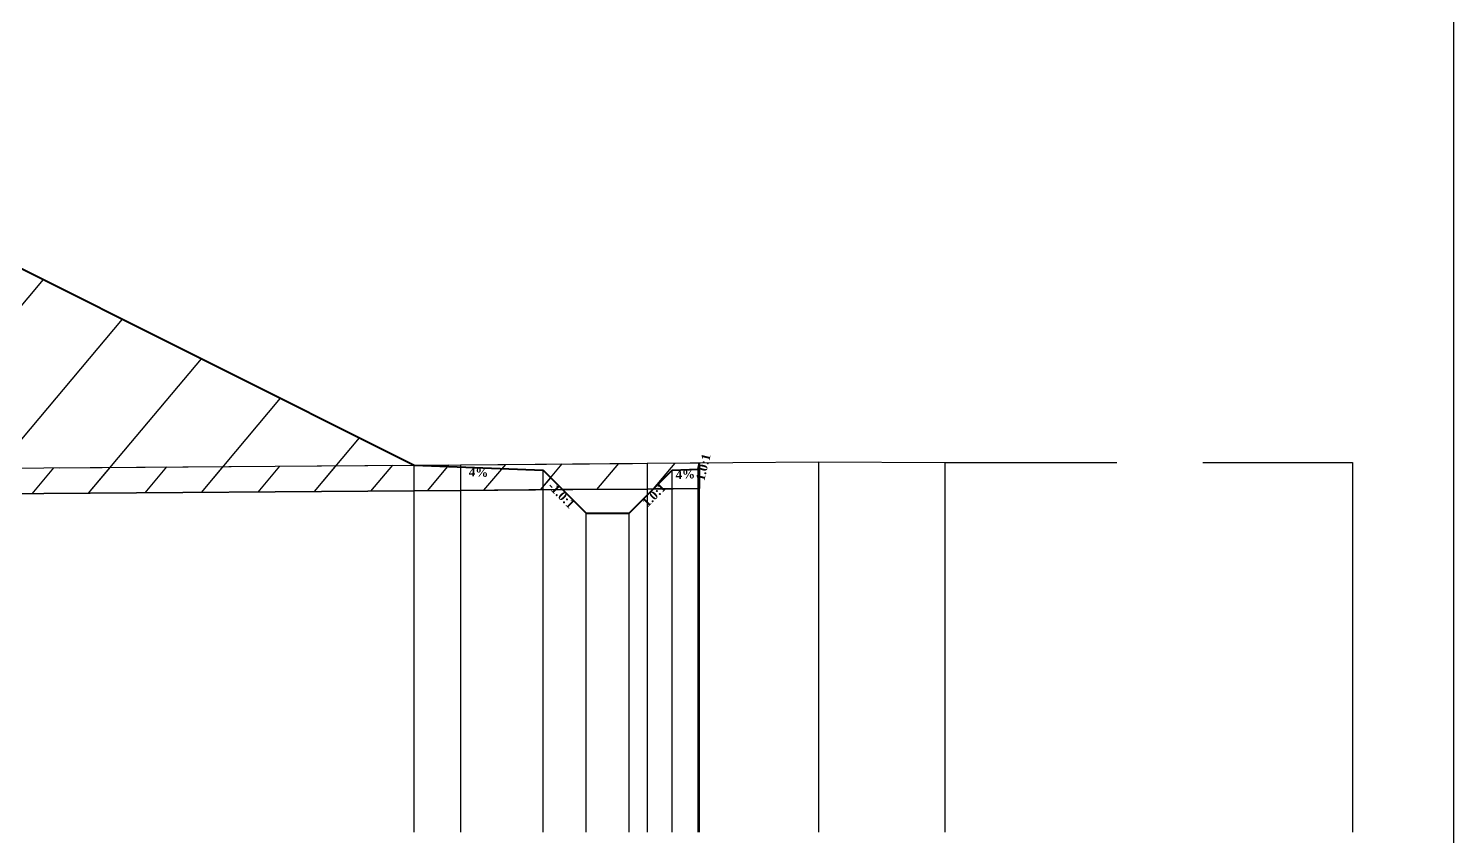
# Model space of a CAD drawing. Header units: millimetres. Extents: x 2762 to 3076, y 916 to 3305.
# Drawn here: x 2907.98 to 2924.55, y 996.73 to 1006.13 of the extents above; entities that cross this region are included whole.
import ezdxf

# ---------------------------------------------------------------- set-up
doc = ezdxf.new("R2010")
doc.units = ezdxf.units.MM
doc.header["$LTSCALE"] = 2
doc.linetypes.add('CACHE', pattern=[9.525, 6.35, -3.175])
doc.linetypes.add('DASHED', pattern=[0.75, 0.5, -0.25])
doc.layers.add('C-ROAD-CORR', color=5, linetype='Continuous')
doc.layers.add('C-ROAD-SCTN', color=7, linetype='Continuous')
doc.styles.add('C3D_Etiquette', font='romans.shx')

msp = doc.modelspace()

# ---------------------------------------------------------------- hatches: boundary and pattern name
at = {"linetype": 'Continuous', "lineweight": -3}
h = msp.add_hatch(dxfattribs=at)
h.set_pattern_fill('_U', color=3, angle=50, style=0, pattern_type=0)
h.set_pattern_definition([(50, (2915.2507, 1000.7748), (-0.766044, 0.642788), [])])
h.paths.add_polyline_path([(2915.251, 1000.775), (2915.469, 1000.993), (2915.769, 1001.005), (2915.788, 1001.079), (2915.788, 1000.779)])
h.paths.add_polyline_path([(2880.97, 1000.418), (2881.252, 1000.7), (2882.752, 1000.76), (2892.483, 1005.626), (2900.48, 1005.945), (2902.876, 1005.85), (2912.469, 1001.053), (2913.969, 1000.993), (2914.196, 1000.767), (2913.007, 1000.757), (2902.341, 1000.678), (2899.878, 1000.702), (2893.791, 1000.7), (2892.626, 1000.694), (2891.242, 1000.662)])
h.paths.add_polyline_path([(2879.411, 1000.392), (2879.411, 1000.692), (2879.452, 1000.712), (2879.752, 1000.7), (2880.056, 1000.396), (2879.889, 1000.392)])
h = msp.add_hatch(dxfattribs=at)
h.set_pattern_fill('_U', color=150, scale=0.5, angle=50, style=0, pattern_type=0)
h.set_pattern_definition([(50, (2915.2507, 1000.77476), (-0.383022, 0.321394), [])])
h.paths.add_polyline_path([(2915.251, 1000.775), (2915.469, 1000.993), (2915.769, 1001.005), (2915.788, 1001.079), (2915.788, 1000.779)])
h.paths.add_polyline_path([(2912.469, 1001.053), (2913.007, 1001.057), (2915.177, 1001.074), (2915.788, 1001.079), (2915.769, 1001.005), (2915.469, 1000.993), (2915.251, 1000.775), (2915.177, 1000.774), (2914.196, 1000.767), (2913.969, 1000.993)])
h.paths.add_polyline_path([(2880.97, 1000.418), (2881.252, 1000.7), (2882.752, 1000.76), (2891.242, 1000.962), (2892.626, 1000.994), (2893.791, 1001), (2899.878, 1001.002), (2902.341, 1000.978), (2912.469, 1001.053), (2913.969, 1000.993), (2914.196, 1000.767), (2913.007, 1000.757), (2902.341, 1000.678), (2899.878, 1000.702), (2893.791, 1000.7), (2892.626, 1000.694), (2891.242, 1000.662)])
h.paths.add_polyline_path([(2879.76, 1000.692), (2879.889, 1000.692), (2882.752, 1000.76), (2881.252, 1000.7), (2880.97, 1000.418), (2880.056, 1000.396)])
h.paths.add_polyline_path([(2879.411, 1000.392), (2879.411, 1000.692), (2879.76, 1000.692), (2880.056, 1000.396), (2879.889, 1000.392)])

# ---------------------------------------------------------------- linework, layer by layer
at = {"color": 253, "linetype": 'Continuous', "lineweight": -3}
for p, q in [((2902.876, 1005.85), (2912.469, 1001.053)), ((2902.341, 1000.978), (2912.469, 1001.053)), ((2912.469, 1001.053), (2913.007, 1001.057)), ((2913.969, 1000.993), (2912.469, 1001.053)), ((2912.469, 1001.053), (2913.969, 1000.993)), ((2912.469, 1001.053), (2913.969, 1000.993)), ((2913.007, 1001.057), (2915.177, 1001.074)), ((2915.177, 1001.074), (2915.788, 1001.079)), ((2915.769, 1001.005), (2915.788, 1001.079)), ((2915.788, 1001.079), (2915.769, 1001.005)), ((2915.769, 1001.005), (2915.788, 1001.079)), ((2915.788, 1001.079), (2915.788, 1000.779)), ((2915.788, 1001.079), (2915.788, 1000.779)), ((2914.196, 1000.767), (2913.969, 1000.993)), ((2913.969, 1000.993), (2914.196, 1000.767)), ((2913.969, 1000.993), (2914.196, 1000.767)), ((2915.251, 1000.775), (2915.469, 1000.993)), ((2915.469, 1000.993), (2915.251, 1000.775)), ((2915.251, 1000.775), (2915.469, 1000.993)), ((2915.469, 1000.993), (2915.769, 1001.005)), ((2915.769, 1001.005), (2915.469, 1000.993)), ((2915.469, 1000.993), (2915.769, 1001.005)), ((2913.007, 1000.757), (2902.341, 1000.678)), ((2913.007, 1000.757), (2902.341, 1000.678)), ((2914.196, 1000.767), (2913.007, 1000.757)), ((2914.196, 1000.767), (2913.007, 1000.757)), ((2915.177, 1000.774), (2914.196, 1000.767)), ((2914.196, 1000.767), (2915.177, 1000.774)), ((2914.469, 1000.493), (2914.196, 1000.767)), ((2915.251, 1000.775), (2914.969, 1000.493)), ((2915.251, 1000.775), (2915.177, 1000.774)), ((2915.177, 1000.774), (2915.251, 1000.775)), ((2915.788, 1000.779), (2915.251, 1000.775)), ((2915.788, 1000.779), (2915.251, 1000.775)), ((2914.969, 1000.493), (2914.469, 1000.493))]:
    msp.add_line(p, q, dxfattribs=at)
at = {"color": 105, "linetype": 'DASHED', "lineweight": -3, "ltscale": 2}
for p, q in [((2902.341, 1000.978), (2913.007, 1001.057)), ((2913.007, 1001.057), (2915.177, 1001.074)), ((2915.177, 1001.074), (2917.169, 1001.09)), ((2917.169, 1001.09), (2918.638, 1001.081)), ((2918.638, 1001.081), (2923.38, 1001.082))]:
    msp.add_line(p, q, dxfattribs=at)
at = {"color": 8, "linetype": 'CACHE', "lineweight": -3}
for p, q in [((2912.469, 996.784), (2912.469, 1001.053)), ((2915.788, 996.784), (2915.788, 1001.079)), ((2913.969, 996.784), (2913.969, 1000.993)), ((2915.469, 996.784), (2915.469, 1000.993)), ((2915.769, 996.784), (2915.769, 1001.005)), ((2914.469, 996.784), (2914.469, 1000.493)), ((2914.969, 996.784), (2914.969, 1000.493))]:
    msp.add_line(p, q, dxfattribs=at)
at = {"color": 98, "linetype": 'CACHE', "lineweight": -3}
for p, q in [((2913.007, 1001.057), (2913.007, 996.784)), ((2915.177, 1001.074), (2915.177, 996.784)), ((2917.169, 1001.09), (2917.169, 996.784)), ((2918.638, 1001.081), (2918.638, 996.784)), ((2923.38, 1001.082), (2923.38, 996.784))]:
    msp.add_line(p, q, dxfattribs=at)
at = {"color": 6, "linetype": 'Continuous', "lineweight": -3}
for p, q in [((2906.145, 1000.706), (2912.469, 1000.753)), ((2912.469, 1000.753), (2912.986, 1000.757)), ((2912.986, 1000.757), (2913.007, 1000.757)), ((2913.007, 1000.757), (2914.752, 1000.771)), ((2914.752, 1000.771), (2915.177, 1000.774)), ((2915.177, 1000.774), (2915.788, 1000.779))]:
    msp.add_line(p, q, dxfattribs=at)
msp.add_lwpolyline([(2865.388, 1015.145), (2924.554, 1015.145), (2924.554, 985.645), (2865.388, 985.645)], close=True)
at = {"layer": 'C-ROAD-CORR', "color": 1, "linetype": 'Continuous', "lineweight": 40}
for p, q in [((2902.876, 1005.85), (2912.469, 1001.053)), ((2912.469, 1001.053), (2913.969, 1000.993)), ((2915.769, 1001.005), (2915.788, 1001.079)), ((2913.969, 1000.993), (2914.469, 1000.493)), ((2914.969, 1000.493), (2915.469, 1000.993)), ((2915.469, 1000.993), (2915.769, 1001.005)), ((2914.469, 1000.493), (2914.969, 1000.493))]:
    msp.add_line(p, q, dxfattribs=at)
at = {"layer": 'C-ROAD-CORR', "color": 1, "linetype": 'Continuous', "lineweight": -3}
for p, q in [((2913.969, 1000.993), (2914.469, 1000.493)), ((2914.969, 1000.493), (2915.469, 1000.993))]:
    msp.add_line(p, q, dxfattribs=at)
at = {"layer": 'C-ROAD-SCTN', "color": 154, "linetype": 'Continuous', "lineweight": -3}
for p, q in [((2902.876, 1005.85), (2912.469, 1001.053)), ((2912.469, 1001.053), (2913.969, 1000.993)), ((2915.769, 1001.005), (2915.788, 1001.079)), ((2913.969, 1000.993), (2914.469, 1000.493)), ((2914.969, 1000.493), (2915.469, 1000.993)), ((2915.469, 1000.993), (2915.769, 1001.005)), ((2914.469, 1000.493), (2914.969, 1000.493))]:
    msp.add_line(p, q, dxfattribs=at)
at = {"layer": 'C-ROAD-SCTN', "color": 1, "linetype": 'Continuous', "lineweight": -3}
for p, q in [((2902.876, 1005.85), (2912.469, 1001.053)), ((2912.469, 1001.053), (2913.969, 1000.993)), ((2915.769, 1001.005), (2915.788, 1001.079)), ((2913.969, 1000.993), (2914.469, 1000.493)), ((2914.969, 1000.493), (2915.469, 1000.993)), ((2915.469, 1000.993), (2915.769, 1001.005)), ((2914.469, 1000.493), (2914.969, 1000.493))]:
    msp.add_line(p, q, dxfattribs=at)

# ---------------------------------------------------------------- texts
at = {"color": 7, "linetype": 'Continuous', "lineweight": -3, "char_height": 0.1, "attachment_point": 2, "style": 'C3D_Etiquette'}
for s, insert, width, rotation in [('{\\fTimes New Roman|b1|i0|c0|p18;1.0:1}', (2915.782, 1001.041), 0.29446, 75.9638), ('{\\fTimes New Roman|b1|i0|c0|p18;4%}', (2913.219, 1001.019), 0.42071, 357.7094), ('{\\fTimes New Roman|b1|i0|c0|p18;4%}', (2915.619, 1000.995), 0.37094, 2.2906), ('{\\fTimes New Roman|b1|i0|c0|p18;-1.0:1}', (2914.216, 1000.74), 0.34598, 315), ('{\\fTimes New Roman|b1|i0|c0|p18;1.0:1}', (2915.222, 1000.74), 0.29001, 45)]:
    msp.add_mtext(s, dxfattribs=dict(at, insert=insert, width=width, rotation=rotation))

doc.saveas('drawing.dxf')
